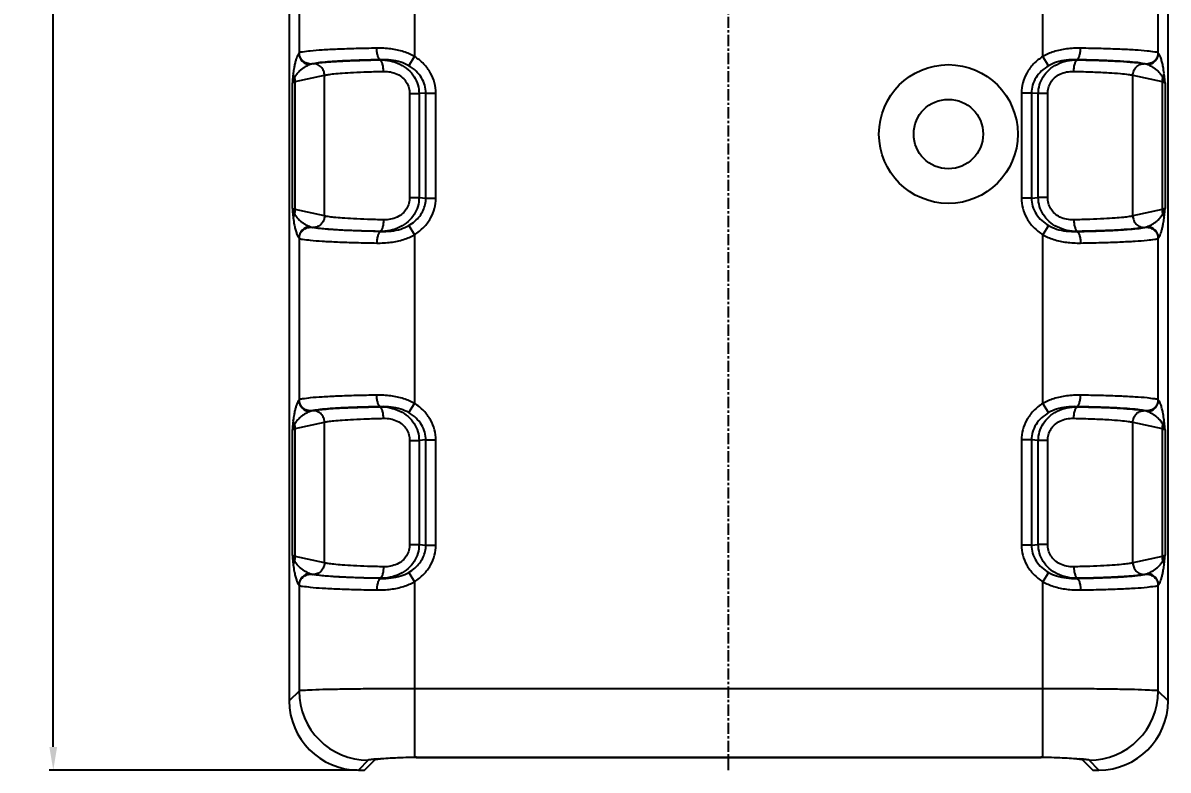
# Model space of a CAD drawing. Header units: inches. Extents: x 3700 to 4563, y 1353 to 2328.
# Drawn here: x 3827.96 to 3877.48, y 1426.74 to 1459.05 of the extents above; entities that cross this region are included whole.
import ezdxf

# ---------------------------------------------------------------- set-up
doc = ezdxf.new("R2010")
doc.units = ezdxf.units.IN
doc.header["$LTSCALE"] = 0.5
doc.linetypes.add('CENTER', pattern=[10.16, 6.35, -1.27, 1.27, -1.27])
doc.layers.add('06___PRT_ALL_SURFS', color=7, linetype='Continuous')
doc.styles.get("Standard").update_dxf_attribs({"font": 'txt', "bigfont": 'gbcbig.shx'})
doc.dimstyles.new('2.5', dxfattribs={"dimtxt": 2, "dimasz": 1, "dimexe": 0.18, "dimexo": 0.0625, "dimgap": 0.09, "dimtad": 0, "dimzin": 0, "dimdsep": 46, "dimtxsty": 'Standard', "dimcen": 1, "dimclrd": 3, "dimclre": 3, "dimadec": 0, "dimazin": 2, "dimtfac": 1, "dimtofl": 0, "dimtmove": 0, "dimatfit": 3, "dimfxl": 1, "dimtolj": 1, "dimtzin": 0, "dimarcsym": 0})

# ---------------------------------------------------------------- blocks, each defined once
blk = doc.blocks.new('*D117')
at = {"color": 3, "lineweight": -2}
for p, q in [((3842.413, 1540.74), (3829.096, 1540.74)), ((3829.276, 1539.74), (3829.276, 1487.83)), ((3829.276, 1427.74), (3829.276, 1479.65)), ((3842.413, 1426.74), (3829.096, 1426.74))]:
    blk.add_line(p, q, dxfattribs=at)
at = {"color": 3}
for points in [[(3829.109, 1539.74), (3829.442, 1539.74), (3829.276, 1540.74)], [(3829.109, 1427.74), (3829.442, 1427.74), (3829.276, 1426.74)]]:
    blk.add_solid(points, dxfattribs=at)
at = {"layer": 'Defpoints', "color": 0}
for p in [(3842.475, 1540.74), (3829.276, 1426.74), (3842.475, 1426.74)]:
    blk.add_point(p, dxfattribs=at)
at = {"color": 0, "insert": (3829.276, 1483.74), "char_height": 2, "attachment_point": 5, "rotation": 90}
blk.add_mtext('\\A1;114.00', dxfattribs=at)

msp = doc.modelspace()

# ---------------------------------------------------------------- linework, layer by layer
at = {"color": 1, "linetype": 'CENTER', "ltscale": 0.152}
msp.add_line((3858.479, 1426.74), (3858.479, 1540.74), dxfattribs=at)
at = {"color": 7, "linetype": 'Continuous'}
for p, q in [((3839.479, 1537.744), (3839.479, 1429.735)), ((3877.479, 1429.735), (3877.479, 1537.744)), ((3839.902, 1464.741), (3839.902, 1457.739)), ((3844.895, 1464.885), (3844.895, 1457.594)), ((3872.063, 1457.594), (3872.063, 1464.885)), ((3877.057, 1457.739), (3877.057, 1464.741)), ((3844.644, 1457.194), (3844.895, 1457.594)), ((3872.315, 1457.194), (3872.064, 1457.594)), ((3839.613, 1451.026), (3839.613, 1456.453)), ((3877.346, 1456.453), (3877.346, 1451.026)), ((3845.385, 1456.014), (3845.818, 1456.014)), ((3845.818, 1451.465), (3845.818, 1456.014)), ((3871.141, 1456.014), (3871.141, 1451.465)), ((3871.574, 1456.014), (3871.141, 1456.014)), ((3845.385, 1451.465), (3845.818, 1451.465)), ((3871.574, 1451.465), (3871.141, 1451.465)), ((3844.644, 1450.285), (3844.895, 1449.885)), ((3844.895, 1449.885), (3844.895, 1442.594)), ((3872.063, 1442.594), (3872.063, 1449.885)), ((3872.315, 1450.285), (3872.064, 1449.885)), ((3839.902, 1449.741), (3839.902, 1442.739)), ((3877.057, 1442.739), (3877.057, 1449.741)), ((3844.644, 1442.194), (3844.895, 1442.594)), ((3872.315, 1442.194), (3872.064, 1442.594)), ((3839.613, 1436.026), (3839.613, 1441.453)), ((3877.346, 1441.453), (3877.346, 1436.026)), ((3845.385, 1441.014), (3845.818, 1441.014)), ((3845.818, 1436.465), (3845.818, 1441.014)), ((3871.141, 1441.014), (3871.141, 1436.465)), ((3871.574, 1441.014), (3871.141, 1441.014)), ((3845.385, 1436.465), (3845.818, 1436.465)), ((3871.574, 1436.465), (3871.141, 1436.465)), ((3844.644, 1435.285), (3844.895, 1434.885)), ((3872.315, 1435.285), (3872.064, 1434.885)), ((3839.902, 1434.741), (3839.902, 1430.158)), ((3844.895, 1434.885), (3844.895, 1427.299)), ((3872.064, 1430.257), (3872.063, 1434.885)), ((3877.057, 1430.158), (3877.057, 1434.741)), ((3839.902, 1430.158), (3839.479, 1429.735)), ((3872.064, 1430.257), (3844.895, 1430.257)), ((3872.064, 1427.299), (3872.064, 1430.257)), ((3877.479, 1429.735), (3877.057, 1430.158)), ((3842.898, 1427.162), (3842.475, 1426.74)), ((3842.734, 1426.74), (3843.184, 1427.19)), ((3843.312, 1427.224), (3843.302, 1427.205)), ((3844.88, 1427.3), (3844.879, 1427.283)), ((3844.895, 1427.283), (3844.879, 1427.283)), ((3844.966, 1427.297), (3844.966, 1427.283)), ((3844.966, 1427.283), (3871.993, 1427.283)), ((3844.982, 1427.299), (3871.977, 1427.299)), ((3871.992, 1427.3), (3871.993, 1427.283)), ((3872.078, 1427.304), (3872.079, 1427.283)), ((3873.647, 1427.224), (3873.656, 1427.205)), ((3873.774, 1427.19), (3874.225, 1426.74)), ((3874.483, 1426.74), (3874.061, 1427.162)), ((3842.475, 1426.74), (3842.734, 1426.74)), ((3874.225, 1426.74), (3874.483, 1426.74))]:
    msp.add_line(p, q, dxfattribs=at)
for radius in [3, 1.5]:
    msp.add_circle((3867.979, 1454.24), radius)
for centre, radius, start, end in [((3840.403, 1457.741), 0.501, 180.2481, 266.3331), ((3876.556, 1457.741), 0.501, 273.6672, 359.9952), ((3868.767, 1455.814), 8.601, 7.0183, 8.9062), ((3848.191, 1451.665), 8.601, 187.0183, 188.9062), ((3840.403, 1449.738), 0.501, 93.6672, 179.9952), ((3876.556, 1449.738), 0.501, 0.251, 86.3302), ((3840.403, 1442.741), 0.501, 180.2481, 266.3331), ((3876.556, 1442.741), 0.501, 273.6672, 359.9952), ((3868.767, 1440.814), 8.601, 7.0183, 8.9062), ((3848.191, 1436.665), 8.601, 187.0183, 188.9062), ((3840.403, 1434.738), 0.501, 93.6672, 179.9952), ((3876.556, 1434.738), 0.501, 0.251, 86.3302), ((3842.908, 1430.168), 3.006, 180.1881, 269.8119), ((3874.051, 1430.168), 3.006, 270.1881, 359.8119), ((3843.77, 1423.522), 3.712, 96.9634, 97.2299), ((3844.982, 1416.513), 10.786, 90.0021, 90.4629), ((3844.966, 1416.555), 10.728, 90.2298, 90.379), ((3844.966, 1416.494), 10.789, 90.002, 90.2304), ((3871.977, 1416.519), 10.781, 89.537, 89.9981), ((3871.993, 1416.626), 10.658, 89.7684, 89.9995), ((3871.992, 1416.472), 10.811, 89.5372, 89.7692), ((3873.189, 1423.522), 3.712, 82.7701, 83.0366), ((3873.487, 1425.861), 1.355, 80.9455, 82.8241)]:
    msp.add_arc(centre, radius, start, end, dxfattribs=at)
for centre, major_axis, start_param, end_param in [((3842.483, 1429.744), (2.127, 2.127), -3.925621, -2.357564), ((3874.475, 1429.744), (2.127, -2.127), -0.784029, 0.784029)]:
    msp.add_ellipse(centre, major_axis=major_axis, ratio=0.997265, start_param=start_param, end_param=end_param, dxfattribs=at)
for points, start_tangent, end_tangent in [([(3843.264, 1457.951), (3842.367, 1457.932), (3841.569, 1457.904), (3840.9, 1457.87), (3840.388, 1457.83), (3840.051, 1457.787), (3839.902, 1457.741)], (-0.999868, -0.016275), (-0.743444, -0.668799)), ([(3844.895, 1457.594), (3844.426, 1457.797), (3843.875, 1457.918), (3843.264, 1457.951)], (-0.870575, 0.492035), (-0.999868, -0.01627)), ([(3843.427, 1457.452), (3843.366, 1457.497), (3843.314, 1457.607), (3843.278, 1457.766), (3843.264, 1457.951)], (-0.988656, 0.150199), (-0.016157, 0.999869)), ([(3873.695, 1457.951), (3873.084, 1457.918), (3872.533, 1457.797), (3872.063, 1457.594)], (-0.999867, 0.016279), (-0.870574, -0.492038)), ([(3873.532, 1457.452), (3873.592, 1457.497), (3873.644, 1457.606), (3873.68, 1457.766), (3873.695, 1457.951)], (0.988715, 0.149812), (0.016194, 0.999869)), ([(3877.057, 1457.741), (3876.908, 1457.787), (3876.571, 1457.83), (3876.058, 1457.87), (3875.39, 1457.904), (3874.592, 1457.932), (3873.695, 1457.951)], (-0.743425, 0.668819), (-0.999868, 0.016277)), ([(3839.902, 1457.739), (3839.85, 1457.659), (3839.803, 1457.556), (3839.76, 1457.431), (3839.721, 1457.282), (3839.686, 1457.102), (3839.655, 1456.877)], (-0.626121, -0.779726), (-0.114868, -0.993381)), ([(3840.453, 1457.267), (3840.245, 1457.3), (3840.068, 1457.403), (3839.948, 1457.558), (3839.902, 1457.741)], (-0.999759, -0.021971), (-0.036071, 0.999349)), ([(3845.818, 1456.014), (3845.761, 1456.454), (3845.588, 1456.879), (3845.298, 1457.267), (3844.895, 1457.594)], (0.000164, 1), (-0.846849, 0.531834)), ([(3872.063, 1457.594), (3871.662, 1457.269), (3871.37, 1456.879), (3871.197, 1456.451), (3871.141, 1456.014)], (-0.846863, -0.531811), (0.000053, -1)), ([(3877.057, 1457.741), (3877.01, 1457.558), (3876.89, 1457.403), (3876.714, 1457.3), (3876.506, 1457.267)], (-0.040488, -0.99918), (-0.99976, 0.021919)), ([(3877.224, 1457.336), (3877.173, 1457.511), (3877.117, 1457.642), (3877.057, 1457.739)], (-0.240055, 0.970759), (-0.622849, 0.782342)), ([(3877.264, 1457.145), (3877.245, 1457.245), (3877.224, 1457.336)], (-0.180775, 0.983524), (-0.235655, 0.971837)), ([(3839.655, 1456.877), (3839.641, 1456.74), (3839.627, 1456.598), (3839.613, 1456.453)], (-0.103844, -0.994594), (-0.097102, -0.995274)), ([(3839.705, 1456.691), (3839.679, 1456.751), (3839.662, 1456.813), (3839.655, 1456.877)], (-0.473729, 0.880671), (-0.026224, 0.999656)), ([(3877.253, 1456.691), (3877.279, 1456.75), (3877.297, 1456.811), (3877.303, 1456.854)], (0.476978, 0.878915), (0.093017, 0.995664)), ([(3877.346, 1456.453), (3877.332, 1456.598), (3877.318, 1456.74), (3877.303, 1456.864)], (-0.097081, 0.995276), (-0.103845, 0.994594)), ([(3839.705, 1456.691), (3839.681, 1456.648), (3839.662, 1456.607), (3839.647, 1456.57), (3839.634, 1456.536), (3839.625, 1456.505), (3839.618, 1456.477), (3839.613, 1456.453)], (-0.509234, -0.860628), (-0.192177, -0.98136)), ([(3839.613, 1456.453), (3839.63, 1456.466), (3839.659, 1456.479), (3839.696, 1456.492), (3839.742, 1456.505)], (0.672671, 0.739942), (0.972064, 0.234715)), ([(3877.216, 1456.505), (3877.261, 1456.493), (3877.299, 1456.48), (3877.328, 1456.467), (3877.346, 1456.453)], (0.972064, -0.234715), (0.672678, -0.739935)), ([(3877.346, 1456.453), (3877.341, 1456.477), (3877.334, 1456.505), (3877.324, 1456.536), (3877.312, 1456.57), (3877.297, 1456.607), (3877.277, 1456.648), (3877.253, 1456.691)], (-0.192149, 0.981366), (-0.509236, 0.860627)), ([(3844.895, 1449.885), (3845.298, 1450.212), (3845.588, 1450.6), (3845.761, 1451.025), (3845.818, 1451.465)], (0.84684, 0.531847), (-0.000165, 1)), ([(3871.141, 1451.465), (3871.197, 1451.029), (3871.37, 1450.601), (3871.661, 1450.211), (3872.063, 1449.885)], (-0.000015, -1), (0.846857, -0.531821)), ([(3839.742, 1450.974), (3839.697, 1450.987), (3839.66, 1450.999), (3839.631, 1451.012), (3839.613, 1451.026)], (-0.972064, 0.234715), (-0.672678, 0.739935)), ([(3839.613, 1451.026), (3839.618, 1451.002), (3839.625, 1450.974), (3839.634, 1450.943), (3839.647, 1450.909), (3839.662, 1450.872), (3839.681, 1450.831), (3839.705, 1450.788)], (0.192149, -0.981366), (0.509236, -0.860627)), ([(3839.613, 1451.026), (3839.627, 1450.881), (3839.641, 1450.739), (3839.655, 1450.615)], (0.097081, -0.995276), (0.103845, -0.994594)), ([(3877.346, 1451.026), (3877.328, 1451.013), (3877.3, 1451), (3877.263, 1450.987), (3877.216, 1450.974)], (-0.672671, -0.739942), (-0.972064, -0.234715)), ([(3877.253, 1450.788), (3877.277, 1450.831), (3877.297, 1450.872), (3877.312, 1450.909), (3877.324, 1450.943), (3877.334, 1450.974), (3877.341, 1451.002), (3877.346, 1451.026)], (0.509234, 0.860628), (0.192177, 0.98136)), ([(3877.304, 1450.602), (3877.318, 1450.739), (3877.332, 1450.881), (3877.346, 1451.026)], (0.103844, 0.994594), (0.097102, 0.995274)), ([(3839.706, 1450.788), (3839.679, 1450.73), (3839.662, 1450.669), (3839.656, 1450.625)], (-0.476978, -0.878915), (-0.093017, -0.995664)), ([(3839.694, 1450.334), (3839.714, 1450.234), (3839.735, 1450.143)], (0.180775, -0.983524), (0.235655, -0.971837)), ([(3877.057, 1449.741), (3877.108, 1449.82), (3877.156, 1449.923), (3877.199, 1450.049), (3877.238, 1450.197), (3877.273, 1450.377), (3877.304, 1450.602)], (0.626121, 0.779726), (0.114868, 0.993381)), ([(3877.253, 1450.788), (3877.28, 1450.728), (3877.297, 1450.666), (3877.304, 1450.602)], (0.473729, -0.880671), (0.026224, -0.999656)), ([(3839.735, 1450.143), (3839.786, 1449.968), (3839.841, 1449.837), (3839.902, 1449.741)], (0.240055, -0.970759), (0.622849, -0.782342)), ([(3839.902, 1449.739), (3839.949, 1449.921), (3840.068, 1450.076), (3840.245, 1450.179), (3840.453, 1450.212)], (0.040488, 0.99918), (0.99976, -0.021919)), ([(3843.427, 1450.027), (3843.366, 1449.982), (3843.314, 1449.873), (3843.278, 1449.714), (3843.264, 1449.528)], (-0.988715, -0.149812), (-0.016194, -0.999869)), ([(3843.264, 1449.528), (3843.875, 1449.561), (3844.426, 1449.682), (3844.895, 1449.885)], (0.999867, -0.016279), (0.870573, 0.492039)), ([(3872.063, 1449.886), (3872.533, 1449.682), (3873.084, 1449.561), (3873.695, 1449.528)], (0.870576, -0.492033), (0.999868, 0.01627)), ([(3873.532, 1450.027), (3873.592, 1449.982), (3873.644, 1449.873), (3873.68, 1449.714), (3873.695, 1449.528)], (0.988656, -0.150199), (0.016157, -0.999869)), ([(3876.506, 1450.212), (3876.714, 1450.179), (3876.891, 1450.076), (3877.01, 1449.922), (3877.057, 1449.738)], (0.999759, 0.021971), (0.036071, -0.999349)), ([(3839.902, 1449.739), (3840.051, 1449.693), (3840.388, 1449.649), (3840.9, 1449.609), (3841.569, 1449.575), (3842.367, 1449.547), (3843.264, 1449.528)], (0.743425, -0.668819), (0.999868, -0.016277)), ([(3873.695, 1449.528), (3874.592, 1449.547), (3875.39, 1449.575), (3876.059, 1449.609), (3876.571, 1449.649), (3876.908, 1449.693), (3877.057, 1449.739)], (0.999868, 0.016275), (0.743444, 0.668798)), ([(3843.264, 1442.951), (3842.367, 1442.932), (3841.569, 1442.904), (3840.9, 1442.87), (3840.388, 1442.83), (3840.051, 1442.787), (3839.902, 1442.741)], (-0.999868, -0.016275), (-0.743444, -0.668799)), ([(3844.895, 1442.594), (3844.426, 1442.797), (3843.875, 1442.918), (3843.264, 1442.951)], (-0.870575, 0.492035), (-0.999868, -0.01627)), ([(3843.427, 1442.452), (3843.366, 1442.497), (3843.314, 1442.607), (3843.278, 1442.766), (3843.264, 1442.951)], (-0.988656, 0.150199), (-0.016157, 0.999869)), ([(3873.695, 1442.951), (3873.084, 1442.918), (3872.533, 1442.797), (3872.063, 1442.594)], (-0.999867, 0.016279), (-0.870574, -0.492038)), ([(3873.532, 1442.452), (3873.592, 1442.497), (3873.644, 1442.606), (3873.68, 1442.766), (3873.695, 1442.951)], (0.988715, 0.149812), (0.016194, 0.999869)), ([(3877.057, 1442.741), (3876.908, 1442.787), (3876.571, 1442.83), (3876.058, 1442.87), (3875.39, 1442.904), (3874.592, 1442.932), (3873.695, 1442.951)], (-0.743425, 0.668819), (-0.999868, 0.016277)), ([(3839.902, 1442.739), (3839.85, 1442.659), (3839.803, 1442.556), (3839.76, 1442.431), (3839.721, 1442.282), (3839.686, 1442.102), (3839.655, 1441.877)], (-0.626121, -0.779726), (-0.114868, -0.993381)), ([(3840.453, 1442.267), (3840.245, 1442.3), (3840.068, 1442.403), (3839.948, 1442.558), (3839.902, 1442.741)], (-0.999759, -0.021971), (-0.036071, 0.999349)), ([(3845.818, 1441.014), (3845.761, 1441.454), (3845.588, 1441.879), (3845.298, 1442.267), (3844.895, 1442.594)], (0.000164, 1), (-0.846849, 0.531834)), ([(3872.063, 1442.594), (3871.662, 1442.269), (3871.37, 1441.879), (3871.197, 1441.451), (3871.141, 1441.014)], (-0.846863, -0.531811), (0.000053, -1)), ([(3877.057, 1442.741), (3877.01, 1442.558), (3876.89, 1442.403), (3876.714, 1442.3), (3876.506, 1442.267)], (-0.040488, -0.99918), (-0.99976, 0.021919)), ([(3877.224, 1442.336), (3877.173, 1442.511), (3877.117, 1442.642), (3877.057, 1442.739)], (-0.240055, 0.970759), (-0.622849, 0.782342)), ([(3877.264, 1442.145), (3877.245, 1442.245), (3877.224, 1442.336)], (-0.180775, 0.983524), (-0.235655, 0.971837)), ([(3839.655, 1441.877), (3839.641, 1441.74), (3839.627, 1441.598), (3839.613, 1441.453)], (-0.103844, -0.994594), (-0.097102, -0.995274)), ([(3839.705, 1441.691), (3839.681, 1441.648), (3839.662, 1441.607), (3839.647, 1441.57), (3839.634, 1441.536), (3839.625, 1441.505), (3839.618, 1441.477), (3839.613, 1441.453)], (-0.509234, -0.860628), (-0.192177, -0.98136)), ([(3839.613, 1441.453), (3839.63, 1441.466), (3839.659, 1441.479), (3839.696, 1441.492), (3839.742, 1441.505)], (0.672671, 0.739942), (0.972064, 0.234715)), ([(3839.705, 1441.691), (3839.679, 1441.751), (3839.662, 1441.813), (3839.655, 1441.877)], (-0.473729, 0.880671), (-0.026224, 0.999656)), ([(3877.216, 1441.505), (3877.261, 1441.493), (3877.299, 1441.48), (3877.328, 1441.467), (3877.346, 1441.453)], (0.972064, -0.234715), (0.672678, -0.739935)), ([(3877.253, 1441.691), (3877.279, 1441.75), (3877.297, 1441.811), (3877.303, 1441.854)], (0.476978, 0.878915), (0.093017, 0.995664)), ([(3877.346, 1441.453), (3877.341, 1441.477), (3877.334, 1441.505), (3877.324, 1441.536), (3877.312, 1441.57), (3877.297, 1441.607), (3877.277, 1441.648), (3877.253, 1441.691)], (-0.192149, 0.981366), (-0.509236, 0.860627)), ([(3877.346, 1441.453), (3877.332, 1441.598), (3877.318, 1441.74), (3877.303, 1441.864)], (-0.097081, 0.995276), (-0.103845, 0.994594)), ([(3844.895, 1434.885), (3845.298, 1435.212), (3845.588, 1435.6), (3845.761, 1436.025), (3845.818, 1436.465)], (0.84684, 0.531847), (-0.000165, 1)), ([(3871.141, 1436.465), (3871.197, 1436.029), (3871.37, 1435.601), (3871.661, 1435.211), (3872.063, 1434.885)], (-0.000015, -1), (0.846857, -0.531821)), ([(3839.742, 1435.974), (3839.697, 1435.987), (3839.66, 1435.999), (3839.631, 1436.012), (3839.613, 1436.026)], (-0.972064, 0.234715), (-0.672678, 0.739935)), ([(3839.613, 1436.026), (3839.618, 1436.002), (3839.625, 1435.974), (3839.634, 1435.943), (3839.647, 1435.909), (3839.662, 1435.872), (3839.681, 1435.831), (3839.705, 1435.788)], (0.192149, -0.981366), (0.509236, -0.860627)), ([(3839.613, 1436.026), (3839.627, 1435.881), (3839.641, 1435.739), (3839.655, 1435.615)], (0.097081, -0.995276), (0.103845, -0.994594)), ([(3877.346, 1436.026), (3877.328, 1436.013), (3877.3, 1436), (3877.263, 1435.987), (3877.216, 1435.974)], (-0.672671, -0.739942), (-0.972064, -0.234715)), ([(3877.253, 1435.788), (3877.277, 1435.831), (3877.297, 1435.872), (3877.312, 1435.909), (3877.324, 1435.943), (3877.334, 1435.974), (3877.341, 1436.002), (3877.346, 1436.026)], (0.509234, 0.860628), (0.192177, 0.98136)), ([(3877.304, 1435.602), (3877.318, 1435.739), (3877.332, 1435.881), (3877.346, 1436.026)], (0.103844, 0.994594), (0.097102, 0.995274)), ([(3839.706, 1435.788), (3839.679, 1435.73), (3839.662, 1435.669), (3839.656, 1435.625)], (-0.476978, -0.878915), (-0.093017, -0.995664)), ([(3877.057, 1434.741), (3877.108, 1434.82), (3877.156, 1434.923), (3877.199, 1435.049), (3877.238, 1435.197), (3877.273, 1435.377), (3877.304, 1435.602)], (0.626121, 0.779726), (0.114868, 0.993381)), ([(3877.253, 1435.788), (3877.28, 1435.728), (3877.297, 1435.666), (3877.304, 1435.602)], (0.473729, -0.880671), (0.026224, -0.999656)), ([(3839.694, 1435.334), (3839.714, 1435.234), (3839.735, 1435.143)], (0.180775, -0.983524), (0.235655, -0.971837)), ([(3839.735, 1435.143), (3839.786, 1434.968), (3839.841, 1434.837), (3839.902, 1434.741)], (0.240055, -0.970759), (0.622849, -0.782342)), ([(3839.902, 1434.739), (3839.949, 1434.921), (3840.068, 1435.076), (3840.245, 1435.179), (3840.453, 1435.212)], (0.040488, 0.99918), (0.99976, -0.021919)), ([(3843.427, 1435.027), (3843.366, 1434.982), (3843.314, 1434.873), (3843.278, 1434.714), (3843.264, 1434.528)], (-0.988715, -0.149812), (-0.016194, -0.999869)), ([(3873.532, 1435.027), (3873.592, 1434.982), (3873.644, 1434.873), (3873.68, 1434.714), (3873.695, 1434.528)], (0.988656, -0.150199), (0.016157, -0.999869)), ([(3876.506, 1435.212), (3876.714, 1435.179), (3876.891, 1435.076), (3877.01, 1434.922), (3877.057, 1434.738)], (0.999759, 0.021971), (0.036071, -0.999349)), ([(3839.902, 1434.739), (3840.051, 1434.693), (3840.388, 1434.649), (3840.9, 1434.609), (3841.569, 1434.575), (3842.367, 1434.547), (3843.264, 1434.528)], (0.743425, -0.668819), (0.999868, -0.016277)), ([(3843.264, 1434.528), (3843.875, 1434.561), (3844.426, 1434.682), (3844.895, 1434.885)], (0.999867, -0.016279), (0.870573, 0.492039)), ([(3872.063, 1434.886), (3872.533, 1434.682), (3873.084, 1434.561), (3873.695, 1434.528)], (0.870576, -0.492033), (0.999868, 0.01627)), ([(3873.695, 1434.528), (3874.592, 1434.547), (3875.39, 1434.575), (3876.059, 1434.609), (3876.571, 1434.649), (3876.908, 1434.693), (3877.057, 1434.739)], (0.999868, 0.016275), (0.743444, 0.668798)), ([(3844.895, 1430.257), (3843.819, 1430.255), (3842.793, 1430.248), (3841.866, 1430.236), (3841.081, 1430.22), (3840.474, 1430.201), (3840.075, 1430.18), (3839.902, 1430.158)], (-1, -0.000012), (-0.928634, -0.370996)), ([(3877.057, 1430.158), (3876.883, 1430.18), (3876.484, 1430.201), (3875.878, 1430.22), (3875.092, 1430.236), (3874.165, 1430.248), (3873.14, 1430.255), (3872.064, 1430.257)], (-0.928634, 0.370996), (-1, 0.000012)), ([(3843.318, 1427.221), (3843.102, 1427.203), (3842.96, 1427.183), (3842.898, 1427.162)], (-0.99775, -0.067043), (-0.70847, -0.705741)), ([(3843.184, 1427.19), (3843.198, 1427.197), (3843.225, 1427.205), (3843.265, 1427.213), (3843.318, 1427.221)], (0.707107, 0.707106), (0.992047, 0.125868)), ([(3843.302, 1427.205), (3843.249, 1427.197), (3843.209, 1427.189), (3843.198, 1427.187)], (-0.992047, -0.125868), (-0.962844, -0.270057)), ([(3843.318, 1427.221), (3843.574, 1427.246), (3843.952, 1427.271), (3844.411, 1427.29), (3844.895, 1427.299)], (0.992047, 0.125868), (0.999967, 0.008109)), ([(3843.495, 1427.225), (3843.319, 1427.207)], (-0.996248, -0.086544), (-0.992622, -0.121254)), ([(3844.879, 1427.283), (3844.395, 1427.274), (3843.935, 1427.255), (3843.558, 1427.231), (3843.495, 1427.225)], (-0.999967, -0.008109), (-0.996248, -0.086544)), ([(3872.064, 1427.299), (3872.548, 1427.29), (3873.007, 1427.271), (3873.384, 1427.246), (3873.641, 1427.221)], (0.999967, -0.008109), (0.992047, -0.125868)), ([(3873.465, 1427.225), (3873.401, 1427.231), (3873.023, 1427.255), (3872.564, 1427.274), (3872.079, 1427.283)], (-0.996223, 0.086832), (-0.999967, 0.008109)), ([(3873.639, 1427.207), (3873.465, 1427.225)], (-0.992622, 0.121253), (-0.996223, 0.086832)), ([(3874.061, 1427.162), (3873.999, 1427.183), (3873.857, 1427.203), (3873.641, 1427.221)], (-0.70847, 0.705741), (-0.99775, 0.067043)), ([(3873.641, 1427.221), (3873.694, 1427.213), (3873.734, 1427.205), (3873.761, 1427.197), (3873.774, 1427.19)], (0.992047, -0.125868), (0.707107, -0.707107)), ([(3873.79, 1427.174), (3873.777, 1427.182), (3873.75, 1427.189), (3873.71, 1427.197), (3873.7, 1427.199)], (-0.707107, 0.707107), (-0.987391, 0.158301))]:
    msp.add_spline(points, degree=3, dxfattribs=dict(at, start_tangent=start_tangent, end_tangent=end_tangent))
at = {"layer": '06___PRT_ALL_SURFS', "color": 7, "linetype": 'Continuous'}
for p, q in [((3843.427, 1457.452), (3843.389, 1457.448)), ((3873.57, 1457.448), (3873.532, 1457.452)), ((3839.742, 1456.505), (3841.004, 1456.782)), ((3841.004, 1450.698), (3841.004, 1456.782)), ((3875.954, 1450.698), (3875.954, 1456.782)), ((3875.954, 1456.782), (3877.216, 1456.505)), ((3839.742, 1450.974), (3839.742, 1456.505)), ((3877.216, 1456.505), (3877.216, 1450.974)), ((3844.686, 1455.987), (3844.686, 1451.492)), ((3844.686, 1455.987), (3845.093, 1455.987)), ((3845.385, 1456.014), (3845.093, 1455.987)), ((3845.093, 1455.987), (3845.093, 1451.492)), ((3845.385, 1451.465), (3845.385, 1456.014)), ((3871.574, 1456.014), (3871.574, 1451.465)), ((3871.866, 1455.987), (3871.574, 1456.014)), ((3871.866, 1451.492), (3871.866, 1455.987)), ((3872.273, 1455.987), (3871.866, 1455.987)), ((3872.273, 1451.492), (3872.273, 1455.987)), ((3844.686, 1451.492), (3845.093, 1451.492)), ((3845.093, 1451.492), (3845.385, 1451.465)), ((3871.574, 1451.465), (3871.866, 1451.492)), ((3872.273, 1451.492), (3871.866, 1451.492)), ((3841.004, 1450.698), (3839.742, 1450.974)), ((3877.216, 1450.974), (3875.954, 1450.698)), ((3840.512, 1450.198), (3840.504, 1450.2)), ((3843.389, 1450.031), (3843.427, 1450.027)), ((3873.532, 1450.027), (3873.57, 1450.031)), ((3843.427, 1442.452), (3843.389, 1442.448)), ((3873.57, 1442.448), (3873.532, 1442.452)), ((3839.742, 1441.505), (3841.004, 1441.782)), ((3839.742, 1435.974), (3839.742, 1441.505)), ((3841.004, 1435.698), (3841.004, 1441.782)), ((3875.954, 1435.698), (3875.954, 1441.782)), ((3875.954, 1441.782), (3877.216, 1441.505)), ((3877.216, 1441.505), (3877.216, 1435.974)), ((3844.686, 1440.987), (3844.686, 1436.492)), ((3844.686, 1440.987), (3845.093, 1440.987)), ((3845.385, 1441.014), (3845.093, 1440.987)), ((3845.093, 1440.987), (3845.093, 1436.492)), ((3845.385, 1436.465), (3845.385, 1441.014)), ((3871.574, 1441.014), (3871.574, 1436.465)), ((3871.866, 1440.987), (3871.574, 1441.014)), ((3871.866, 1436.492), (3871.866, 1440.987)), ((3872.273, 1440.987), (3871.866, 1440.987)), ((3872.273, 1436.492), (3872.273, 1440.987)), ((3844.686, 1436.492), (3845.093, 1436.492)), ((3845.093, 1436.492), (3845.385, 1436.465)), ((3871.574, 1436.465), (3871.866, 1436.492)), ((3872.273, 1436.492), (3871.866, 1436.492)), ((3841.004, 1435.698), (3839.742, 1435.974)), ((3877.216, 1435.974), (3875.954, 1435.698)), ((3840.512, 1435.198), (3840.504, 1435.2)), ((3843.389, 1435.031), (3843.427, 1435.027)), ((3873.532, 1435.027), (3873.57, 1435.031))]:
    msp.add_line(p, q, dxfattribs=at)
for centre, start, end in [((3839.228, 1456.498), 0.6858, 21.9512), ((3877.731, 1456.498), 158.0488, 179.3142), ((3839.228, 1450.981), 338.0488, 359.3142), ((3877.731, 1450.981), 180.6858, 201.9512), ((3839.228, 1441.498), 0.6858, 21.9512), ((3877.731, 1441.498), 158.0488, 179.3142), ((3839.228, 1435.981), 338.0488, 359.3142), ((3877.731, 1435.981), 180.6858, 201.9512)]:
    msp.add_arc(centre, 0.514, start, end, dxfattribs=at)
for points, start_tangent, end_tangent in [([(3840.453, 1457.267), (3840.41, 1457.254), (3840.371, 1457.241)], (-0.967391, -0.253287), (-0.926773, -0.375622)), ([(3840.506, 1457.281), (3840.491, 1457.276), (3840.472, 1457.271), (3840.453, 1457.267)], (-0.976745, -0.214405), (-0.976749, -0.214385)), ([(3841.004, 1456.782), (3840.966, 1456.971), (3840.86, 1457.133), (3840.703, 1457.241), (3840.506, 1457.281)], (-0.011837, 0.99993), (-0.999929, -0.011903)), ([(3843.427, 1457.452), (3842.596, 1457.432), (3841.864, 1457.403), (3841.255, 1457.368), (3840.797, 1457.326), (3840.512, 1457.281)], (-0.999837, -0.018082), (-0.974323, -0.225155)), ([(3840.512, 1457.281), (3840.692, 1457.31), (3840.973, 1457.342), (3841.382, 1457.373), (3841.928, 1457.403), (3842.611, 1457.429), (3843.389, 1457.448)], (0.976756, 0.214356), (0.999827, 0.018597)), ([(3843.389, 1457.448), (3843.838, 1457.405), (3844.268, 1457.258), (3844.619, 1457.023), (3844.877, 1456.719), (3845.037, 1456.367), (3845.093, 1455.987)], (0.999973, 0.007375), (0.007215, -0.999974)), ([(3843.556, 1456.949), (3843.541, 1457.135), (3843.505, 1457.294), (3843.451, 1457.404), (3843.389, 1457.448)], (-0.016527, 0.999863), (-0.989348, 0.145568)), ([(3844.644, 1457.194), (3844.298, 1457.345), (3843.887, 1457.432), (3843.427, 1457.452)], (-0.866686, 0.498854), (-0.999646, -0.026605)), ([(3871.866, 1455.987), (3871.921, 1456.364), (3872.079, 1456.715), (3872.334, 1457.017), (3872.679, 1457.253), (3873.109, 1457.403), (3873.57, 1457.448)], (0.007218, 0.999974), (0.999973, -0.007385)), ([(3873.532, 1457.452), (3873.072, 1457.432), (3872.66, 1457.345), (3872.315, 1457.194)], (-0.999646, 0.026609), (-0.866684, -0.498857)), ([(3873.402, 1456.949), (3873.417, 1457.135), (3873.454, 1457.294), (3873.507, 1457.404), (3873.57, 1457.448)], (0.016527, 0.999863), (0.9894, 0.145217)), ([(3876.446, 1457.281), (3876.165, 1457.326), (3875.711, 1457.367), (3875.109, 1457.403), (3874.375, 1457.431), (3873.532, 1457.452)], (-0.974332, 0.225116), (-0.999836, 0.018084)), ([(3873.57, 1457.448), (3874.5, 1457.424), (3875.271, 1457.392), (3875.841, 1457.354), (3876.221, 1457.316), (3876.446, 1457.281)], (0.999827, -0.018586), (0.976754, -0.214361)), ([(3875.954, 1456.782), (3875.993, 1456.971), (3876.099, 1457.133), (3876.256, 1457.241), (3876.446, 1457.281)], (0.011837, 0.99993), (1, 0.000295)), ([(3876.506, 1457.267), (3876.477, 1457.274), (3876.446, 1457.281)], (-0.967394, 0.253275), (-0.975597, 0.219571)), ([(3876.588, 1457.241), (3876.55, 1457.254), (3876.506, 1457.267)], (-0.926777, 0.375612), (-0.967402, 0.253247)), ([(3840.371, 1457.241), (3840.234, 1457.177), (3840.109, 1457.104), (3839.993, 1457.021), (3839.887, 1456.928), (3839.79, 1456.821), (3839.705, 1456.691)], (-0.926827, -0.375489), (-0.449629, -0.893215)), ([(3841.004, 1456.782), (3841.159, 1456.811), (3841.409, 1456.843), (3841.771, 1456.874), (3842.256, 1456.904), (3842.862, 1456.93), (3843.556, 1456.949)], (0.970837, 0.239739), (0.999781, 0.02093)), ([(3843.556, 1456.949), (3843.861, 1456.924), (3844.149, 1456.83), (3844.38, 1456.675), (3844.548, 1456.474), (3844.651, 1456.24), (3844.686, 1455.987)], (0.99978, 0.020964), (-0.000329, -1)), ([(3845.385, 1456.014), (3845.341, 1456.346), (3845.201, 1456.665), (3844.964, 1456.957), (3844.644, 1457.194)], (0.007629, 0.999971), (-0.866632, 0.498948)), ([(3872.315, 1457.194), (3872.011, 1456.972), (3871.768, 1456.682), (3871.621, 1456.356), (3871.574, 1456.014)], (-0.866638, -0.498938), (0.00759, -0.999971)), ([(3872.273, 1455.987), (3872.307, 1456.238), (3872.408, 1456.471), (3872.574, 1456.671), (3872.803, 1456.826), (3873.09, 1456.923), (3873.402, 1456.949)], (-0.000328, 1), (0.99978, -0.020986)), ([(3873.402, 1456.949), (3874.23, 1456.925), (3874.915, 1456.892), (3875.421, 1456.855), (3875.759, 1456.817), (3875.954, 1456.782)], (0.999781, -0.020925), (0.970837, -0.239741)), ([(3877.253, 1456.691), (3877.169, 1456.82), (3877.072, 1456.928), (3876.966, 1457.021), (3876.85, 1457.104), (3876.724, 1457.177), (3876.588, 1457.241)], (-0.449561, 0.893249), (-0.926827, 0.37549)), ([(3845.093, 1451.492), (3845.037, 1451.113), (3844.877, 1450.76), (3844.62, 1450.457), (3844.269, 1450.221), (3843.839, 1450.074), (3843.389, 1450.031)], (-0.007215, -0.999974), (-0.999973, 0.007373)), ([(3844.686, 1451.492), (3844.651, 1451.24), (3844.549, 1451.005), (3844.381, 1450.805), (3844.149, 1450.65), (3843.861, 1450.555), (3843.556, 1450.53)], (0.000329, -1), (-0.99978, 0.020969)), ([(3844.644, 1450.285), (3844.91, 1450.473), (3845.121, 1450.696), (3845.269, 1450.94), (3845.357, 1451.199), (3845.385, 1451.465)], (0.866628, 0.498955), (-0.00763, 0.999971)), ([(3871.574, 1451.465), (3871.622, 1451.118), (3871.775, 1450.786), (3872.021, 1450.497), (3872.315, 1450.285)], (-0.007576, -0.999971), (0.866634, -0.498944)), ([(3873.57, 1450.031), (3873.109, 1450.076), (3872.68, 1450.226), (3872.334, 1450.462), (3872.079, 1450.764), (3871.921, 1451.114), (3871.866, 1451.492)], (-0.999973, -0.007389), (-0.007218, 0.999974)), ([(3873.402, 1450.53), (3873.09, 1450.556), (3872.803, 1450.653), (3872.575, 1450.808), (3872.409, 1451.008), (3872.307, 1451.241), (3872.273, 1451.492)], (-0.99978, -0.020982), (0.000328, 1)), ([(3839.705, 1450.788), (3839.79, 1450.659), (3839.886, 1450.551), (3839.993, 1450.458), (3840.108, 1450.375), (3840.234, 1450.302), (3840.371, 1450.238)], (0.449561, -0.893249), (0.926827, -0.37549)), ([(3841.004, 1450.698), (3840.966, 1450.508), (3840.86, 1450.347), (3840.703, 1450.238), (3840.512, 1450.198)], (-0.011837, -0.99993), (-1, -0.000297)), ([(3843.556, 1450.53), (3842.859, 1450.549), (3842.252, 1450.575), (3841.768, 1450.605), (3841.407, 1450.637), (3841.158, 1450.668), (3841.004, 1450.698)], (-0.999781, 0.020925), (-0.970837, 0.239739)), ([(3843.556, 1450.53), (3843.541, 1450.344), (3843.505, 1450.185), (3843.451, 1450.076), (3843.389, 1450.031)], (-0.016527, -0.999863), (-0.989399, -0.145225)), ([(3875.954, 1450.698), (3875.799, 1450.668), (3875.549, 1450.637), (3875.187, 1450.605), (3874.702, 1450.575), (3874.096, 1450.549), (3873.402, 1450.53)], (-0.970837, -0.239741), (-0.999781, -0.02093)), ([(3873.402, 1450.53), (3873.417, 1450.344), (3873.454, 1450.185), (3873.507, 1450.076), (3873.57, 1450.031)], (0.016526, -0.999863), (0.989351, -0.145553)), ([(3875.954, 1450.698), (3875.993, 1450.508), (3876.099, 1450.347), (3876.256, 1450.238), (3876.452, 1450.198)], (0.011837, -0.99993), (0.999929, 0.011903)), ([(3876.588, 1450.238), (3876.724, 1450.302), (3876.85, 1450.375), (3876.966, 1450.458), (3877.072, 1450.551), (3877.168, 1450.659), (3877.253, 1450.788)], (0.926827, 0.375489), (0.449629, 0.893215)), ([(3840.371, 1450.238), (3840.408, 1450.225), (3840.453, 1450.212)], (0.926778, -0.37561), (0.967402, -0.253246)), ([(3840.453, 1450.212), (3840.478, 1450.206), (3840.504, 1450.2)], (0.967394, -0.253275), (0.974696, -0.223536)), ([(3843.389, 1450.031), (3842.606, 1450.05), (3841.923, 1450.076), (3841.377, 1450.106), (3840.971, 1450.138), (3840.691, 1450.169), (3840.512, 1450.198)], (-0.999827, 0.018586), (-0.976756, 0.214355)), ([(3843.427, 1450.027), (3842.604, 1450.047), (3841.868, 1450.076), (3841.258, 1450.111), (3840.798, 1450.153), (3840.512, 1450.198)], (-0.999836, 0.018084), (-0.974334, 0.225107)), ([(3843.427, 1450.027), (3843.887, 1450.047), (3844.298, 1450.134), (3844.644, 1450.285)], (0.999646, -0.026609), (0.866684, 0.498857)), ([(3872.315, 1450.285), (3872.66, 1450.134), (3873.071, 1450.047), (3873.532, 1450.027)], (0.866686, -0.498854), (0.999646, 0.026605)), ([(3873.532, 1450.027), (3874.363, 1450.047), (3875.095, 1450.076), (3875.703, 1450.112), (3876.162, 1450.153), (3876.446, 1450.198)], (0.999837, 0.018082), (0.974323, 0.225155)), ([(3876.446, 1450.198), (3876.267, 1450.169), (3875.985, 1450.137), (3875.577, 1450.106), (3875.03, 1450.076), (3874.347, 1450.05), (3873.57, 1450.031)], (-0.976754, -0.214362), (-0.999827, -0.018597)), ([(3876.452, 1450.198), (3876.467, 1450.203), (3876.487, 1450.208), (3876.506, 1450.212)], (0.976745, 0.214405), (0.976749, 0.214384)), ([(3876.506, 1450.212), (3876.549, 1450.225), (3876.588, 1450.238)], (0.967392, 0.253286), (0.926771, 0.375626)), ([(3843.427, 1442.452), (3842.596, 1442.432), (3841.864, 1442.403), (3841.255, 1442.368), (3840.797, 1442.326), (3840.512, 1442.281)], (-0.999837, -0.018082), (-0.974323, -0.225155)), ([(3840.512, 1442.281), (3840.692, 1442.31), (3840.973, 1442.342), (3841.382, 1442.373), (3841.928, 1442.403), (3842.611, 1442.429), (3843.389, 1442.448)], (0.976756, 0.214356), (0.999827, 0.018597)), ([(3843.389, 1442.448), (3843.838, 1442.405), (3844.268, 1442.258), (3844.619, 1442.023), (3844.877, 1441.719), (3845.037, 1441.367), (3845.093, 1440.987)], (0.999973, 0.007375), (0.007215, -0.999974)), ([(3843.556, 1441.949), (3843.541, 1442.135), (3843.505, 1442.294), (3843.451, 1442.404), (3843.389, 1442.448)], (-0.016527, 0.999863), (-0.989348, 0.145568)), ([(3844.644, 1442.194), (3844.298, 1442.345), (3843.887, 1442.432), (3843.427, 1442.452)], (-0.866686, 0.498854), (-0.999646, -0.026605)), ([(3871.866, 1440.987), (3871.921, 1441.364), (3872.079, 1441.715), (3872.334, 1442.017), (3872.679, 1442.253), (3873.109, 1442.403), (3873.57, 1442.448)], (0.007218, 0.999974), (0.999973, -0.007385)), ([(3873.532, 1442.452), (3873.072, 1442.432), (3872.66, 1442.345), (3872.315, 1442.194)], (-0.999646, 0.026609), (-0.866684, -0.498857)), ([(3873.402, 1441.949), (3873.417, 1442.135), (3873.454, 1442.294), (3873.507, 1442.404), (3873.57, 1442.448)], (0.016527, 0.999863), (0.9894, 0.145217)), ([(3876.446, 1442.281), (3876.165, 1442.326), (3875.711, 1442.367), (3875.109, 1442.403), (3874.375, 1442.431), (3873.532, 1442.452)], (-0.974332, 0.225116), (-0.999836, 0.018084)), ([(3873.57, 1442.448), (3874.5, 1442.424), (3875.271, 1442.392), (3875.841, 1442.354), (3876.221, 1442.316), (3876.446, 1442.281)], (0.999827, -0.018586), (0.976754, -0.214361)), ([(3840.371, 1442.241), (3840.234, 1442.177), (3840.109, 1442.104), (3839.993, 1442.021), (3839.887, 1441.928), (3839.79, 1441.821), (3839.705, 1441.691)], (-0.926827, -0.375489), (-0.449629, -0.893215)), ([(3840.453, 1442.267), (3840.41, 1442.254), (3840.371, 1442.241)], (-0.967391, -0.253287), (-0.926773, -0.375622)), ([(3840.506, 1442.281), (3840.491, 1442.276), (3840.472, 1442.271), (3840.453, 1442.267)], (-0.976745, -0.214405), (-0.976749, -0.214385)), ([(3841.004, 1441.782), (3840.966, 1441.971), (3840.86, 1442.133), (3840.703, 1442.241), (3840.506, 1442.281)], (-0.011837, 0.99993), (-0.999929, -0.011903)), ([(3841.004, 1441.782), (3841.159, 1441.811), (3841.409, 1441.843), (3841.771, 1441.874), (3842.256, 1441.904), (3842.862, 1441.93), (3843.556, 1441.949)], (0.970837, 0.239739), (0.999781, 0.02093)), ([(3843.556, 1441.949), (3843.861, 1441.924), (3844.149, 1441.83), (3844.38, 1441.675), (3844.548, 1441.474), (3844.651, 1441.24), (3844.686, 1440.987)], (0.99978, 0.020964), (-0.000329, -1)), ([(3845.385, 1441.014), (3845.341, 1441.346), (3845.201, 1441.665), (3844.964, 1441.957), (3844.644, 1442.194)], (0.007629, 0.999971), (-0.866632, 0.498948)), ([(3872.315, 1442.194), (3872.011, 1441.972), (3871.768, 1441.682), (3871.621, 1441.356), (3871.574, 1441.014)], (-0.866638, -0.498938), (0.00759, -0.999971)), ([(3872.273, 1440.987), (3872.307, 1441.238), (3872.408, 1441.471), (3872.574, 1441.671), (3872.803, 1441.826), (3873.09, 1441.923), (3873.402, 1441.949)], (-0.000328, 1), (0.99978, -0.020986)), ([(3873.402, 1441.949), (3874.23, 1441.925), (3874.915, 1441.892), (3875.421, 1441.855), (3875.759, 1441.817), (3875.954, 1441.782)], (0.999781, -0.020925), (0.970837, -0.239741)), ([(3875.954, 1441.782), (3875.993, 1441.971), (3876.099, 1442.133), (3876.256, 1442.241), (3876.446, 1442.281)], (0.011837, 0.99993), (1, 0.000295)), ([(3876.506, 1442.267), (3876.477, 1442.274), (3876.446, 1442.281)], (-0.967394, 0.253275), (-0.975597, 0.219571)), ([(3876.588, 1442.241), (3876.55, 1442.254), (3876.506, 1442.267)], (-0.926777, 0.375612), (-0.967402, 0.253247)), ([(3877.253, 1441.691), (3877.169, 1441.82), (3877.072, 1441.928), (3876.966, 1442.021), (3876.85, 1442.104), (3876.724, 1442.177), (3876.588, 1442.241)], (-0.449561, 0.893249), (-0.926827, 0.37549)), ([(3845.093, 1436.492), (3845.037, 1436.113), (3844.877, 1435.76), (3844.62, 1435.457), (3844.269, 1435.221), (3843.839, 1435.074), (3843.389, 1435.031)], (-0.007215, -0.999974), (-0.999973, 0.007373)), ([(3844.686, 1436.492), (3844.651, 1436.24), (3844.549, 1436.005), (3844.381, 1435.805), (3844.149, 1435.65), (3843.861, 1435.555), (3843.556, 1435.53)], (0.000329, -1), (-0.99978, 0.020969)), ([(3844.644, 1435.285), (3844.91, 1435.473), (3845.121, 1435.696), (3845.269, 1435.94), (3845.357, 1436.199), (3845.385, 1436.465)], (0.866628, 0.498955), (-0.00763, 0.999971)), ([(3871.574, 1436.465), (3871.622, 1436.118), (3871.775, 1435.786), (3872.021, 1435.497), (3872.315, 1435.285)], (-0.007576, -0.999971), (0.866634, -0.498944)), ([(3873.57, 1435.031), (3873.109, 1435.076), (3872.68, 1435.226), (3872.334, 1435.462), (3872.079, 1435.764), (3871.921, 1436.114), (3871.866, 1436.492)], (-0.999973, -0.007389), (-0.007218, 0.999974)), ([(3873.402, 1435.53), (3873.09, 1435.556), (3872.803, 1435.653), (3872.575, 1435.808), (3872.409, 1436.008), (3872.307, 1436.241), (3872.273, 1436.492)], (-0.99978, -0.020982), (0.000328, 1)), ([(3839.705, 1435.788), (3839.79, 1435.659), (3839.886, 1435.551), (3839.993, 1435.458), (3840.108, 1435.375), (3840.234, 1435.302), (3840.371, 1435.238)], (0.449561, -0.893249), (0.926827, -0.37549)), ([(3841.004, 1435.698), (3840.966, 1435.508), (3840.86, 1435.347), (3840.703, 1435.238), (3840.512, 1435.198)], (-0.011837, -0.99993), (-1, -0.000297)), ([(3843.556, 1435.53), (3842.859, 1435.549), (3842.252, 1435.575), (3841.768, 1435.605), (3841.407, 1435.637), (3841.158, 1435.668), (3841.004, 1435.698)], (-0.999781, 0.020925), (-0.970837, 0.239739)), ([(3843.556, 1435.53), (3843.541, 1435.344), (3843.505, 1435.185), (3843.451, 1435.076), (3843.389, 1435.031)], (-0.016527, -0.999863), (-0.989399, -0.145225)), ([(3875.954, 1435.698), (3875.799, 1435.668), (3875.549, 1435.637), (3875.187, 1435.605), (3874.702, 1435.575), (3874.096, 1435.549), (3873.402, 1435.53)], (-0.970837, -0.239741), (-0.999781, -0.02093)), ([(3873.402, 1435.53), (3873.417, 1435.344), (3873.454, 1435.185), (3873.507, 1435.076), (3873.57, 1435.031)], (0.016526, -0.999863), (0.989351, -0.145553)), ([(3875.954, 1435.698), (3875.993, 1435.508), (3876.099, 1435.347), (3876.256, 1435.238), (3876.452, 1435.198)], (0.011837, -0.99993), (0.999929, 0.011903)), ([(3876.588, 1435.238), (3876.724, 1435.302), (3876.85, 1435.375), (3876.966, 1435.458), (3877.072, 1435.551), (3877.168, 1435.659), (3877.253, 1435.788)], (0.926827, 0.375489), (0.449629, 0.893215)), ([(3840.371, 1435.238), (3840.408, 1435.225), (3840.453, 1435.212)], (0.926778, -0.37561), (0.967402, -0.253246)), ([(3840.453, 1435.212), (3840.478, 1435.206), (3840.504, 1435.2)], (0.967394, -0.253275), (0.974696, -0.223536)), ([(3843.389, 1435.031), (3842.606, 1435.05), (3841.923, 1435.076), (3841.377, 1435.106), (3840.971, 1435.138), (3840.691, 1435.169), (3840.512, 1435.198)], (-0.999827, 0.018586), (-0.976756, 0.214355)), ([(3843.427, 1435.027), (3842.604, 1435.047), (3841.868, 1435.076), (3841.258, 1435.111), (3840.798, 1435.153), (3840.512, 1435.198)], (-0.999836, 0.018084), (-0.974334, 0.225107)), ([(3843.427, 1435.027), (3843.887, 1435.047), (3844.298, 1435.134), (3844.644, 1435.285)], (0.999646, -0.026609), (0.866684, 0.498857)), ([(3872.315, 1435.285), (3872.66, 1435.134), (3873.071, 1435.047), (3873.532, 1435.027)], (0.866686, -0.498854), (0.999646, 0.026605)), ([(3873.532, 1435.027), (3874.363, 1435.047), (3875.095, 1435.076), (3875.703, 1435.112), (3876.162, 1435.153), (3876.446, 1435.198)], (0.999837, 0.018082), (0.974323, 0.225155)), ([(3876.446, 1435.198), (3876.267, 1435.169), (3875.985, 1435.137), (3875.577, 1435.106), (3875.03, 1435.076), (3874.347, 1435.05), (3873.57, 1435.031)], (-0.976754, -0.214362), (-0.999827, -0.018597)), ([(3876.452, 1435.198), (3876.467, 1435.203), (3876.487, 1435.208), (3876.506, 1435.212)], (0.976745, 0.214405), (0.976749, 0.214384)), ([(3876.506, 1435.212), (3876.549, 1435.225), (3876.588, 1435.238)], (0.967392, 0.253286), (0.926771, 0.375626))]:
    msp.add_spline(points, degree=3, dxfattribs=dict(at, start_tangent=start_tangent, end_tangent=end_tangent))

# ---------------------------------------------------------------- dimensions: what is measured, and where the dimension line sits
dim = msp.add_linear_dim(base=(3829.276, 1426.74), p1=(3842.475, 1540.74), p2=(3842.475, 1426.74), angle=90, dimstyle='2.5')
dim.commit()
dim.dimension.update_dxf_attribs({"geometry": '*D117', "text_midpoint": (3829.276, 1483.74), "dimtype": 160})

doc.saveas('drawing.dxf')
